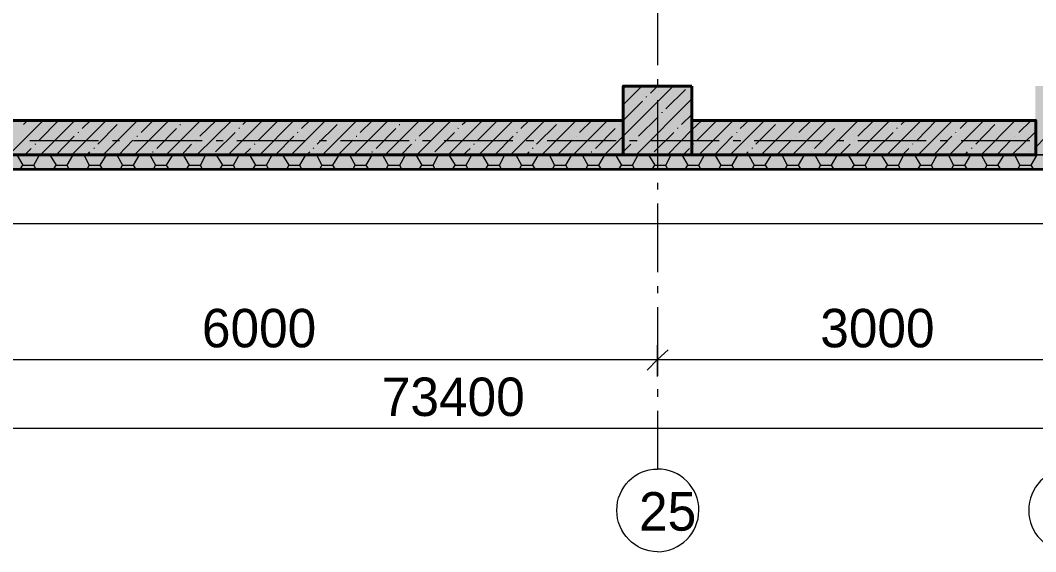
# Model space of a CAD drawing. Header units: millimetres. Extents: x -401725 to 250493, y 305116 to 802890.
# Drawn here: x -375120.402 to -375117.493, y 508974.714 to 508976.235 of the extents above; entities that cross this region are included whole.
import ezdxf

# ---------------------------------------------------------------- set-up
doc = ezdxf.new("R2010")
doc.units = ezdxf.units.MM
doc.layers.add('PDF _Геометрия', color=7, linetype='Continuous', true_color=0x1d1d1d)
doc.layers.add('PDF _Сплошная заливка', color=7, linetype='Continuous', true_color=0xffffff)
doc.layers.add('PDF _Текст', color=7, linetype='Continuous')

msp = doc.modelspace()

# ---------------------------------------------------------------- linework, layer by layer
at = {"layer": 'PDF _Геометрия', "color": 7, "lineweight": 9}
for points in [[(-375118.5764, 508976.3038), (-375118.5764, 508976.1071)], [(-375118.5764, 508976.0671), (-375118.5764, 508976.0471)], [(-375118.5764, 508976.0071), (-375118.5764, 508975.8105)], [(-375120.1781, 508975.8905), (-375120.3747, 508975.8905)], [(-375120.1181, 508975.8905), (-375120.1381, 508975.8905)], [(-375119.8814, 508975.8905), (-375120.0781, 508975.8905)], [(-375119.8214, 508975.8905), (-375119.8414, 508975.8905)], [(-375119.5847, 508975.8905), (-375119.7814, 508975.8905)], [(-375119.5247, 508975.8905), (-375119.5447, 508975.8905)], [(-375119.2881, 508975.8905), (-375119.4847, 508975.8905)], [(-375119.2281, 508975.8905), (-375119.2497, 508975.8905)], [(-375118.9914, 508975.8905), (-375119.1881, 508975.8905)], [(-375118.9314, 508975.8905), (-375118.9531, 508975.8905)], [(-375118.6947, 508975.8905), (-375118.8931, 508975.8905)], [(-375118.6347, 508975.8905), (-375118.6564, 508975.8905)], [(-375118.3997, 508975.8905), (-375118.5964, 508975.8905)], [(-375118.3381, 508975.8905), (-375118.3597, 508975.8905)], [(-375118.1031, 508975.8905), (-375118.2997, 508975.8905)], [(-375118.0431, 508975.8905), (-375118.0631, 508975.8905)], [(-375117.8064, 508975.8905), (-375118.0031, 508975.8905)], [(-375117.7464, 508975.8905), (-375117.7664, 508975.8905)], [(-375117.5097, 508975.8905), (-375117.7064, 508975.8905)], [(-375133.8914, 508975.6538), (-375114.9355, 508975.6538), (-375114.9355, 508975.8071)], [(-375133.6947, 508975.807), (-375107.8953, 508975.807)], [(-375107.8946, 508975.8104), (-375133.694, 508975.8104)], [(-375118.5764, 508975.7705), (-375118.5764, 508975.7505)], [(-375118.5764, 508975.7105), (-375118.5764, 508975.5138)], [(-375118.5764, 508975.4738), (-375118.5764, 508975.4538)], [(-375118.5764, 508975.4138), (-375118.5764, 508975.2171)], [(-375118.5764, 508975.2638), (-375118.5764, 508975.3055)], [(-375120.9381, 508975.2155), (-375120.9381, 508975.2638), (-375118.5765, 508975.2638)], [(-375118.5764, 508975.2155), (-375118.5764, 508975.2638), (-375117.3948, 508975.2638)], [(-375118.5764, 508975.1788), (-375118.5764, 508975.1571)], [(-375118.5764, 508975.1171), (-375118.5764, 508974.9488)], [(-375133.7031, 508975.0672), (-375104.7104, 508975.0672)]]:
    msp.add_lwpolyline(points, dxfattribs=at)
at = {"layer": 'PDF _Геометрия', "lineweight": 9}
for points in [[(-375118.6747, 508975.9938), (-375118.6214, 508976.0471)], [(-375118.6747, 508975.9038), (-375118.5314, 508976.0471)], [(-375118.6747, 508976.0388), (-375118.6664, 508976.0471)], [(-375118.5964, 508976.0271), (-375118.5764, 508976.0471)], [(-375118.5531, 508975.9821), (-375118.4964, 508976.0371)], [(-375118.6381, 508975.8505), (-375118.4781, 508976.0104)], [(-375118.6081, 508976.0155), (-375118.6081, 508976.0171)], [(-375118.6764, 508975.9488), (-375118.6747, 508975.9488), (-375118.6197, 508976.0038)], [(-375118.6314, 508975.9038), (-375118.5747, 508975.9588)], [(-375118.5631, 508975.9705), (-375118.5631, 508975.9721)], [(-375118.5081, 508975.9371), (-375118.4781, 508975.9655)], [(-375120.4347, 508975.8505), (-375120.3364, 508975.9488)], [(-375120.3931, 508975.9371), (-375120.3814, 508975.9488)], [(-375120.3481, 508975.8921), (-375120.2931, 508975.9488)], [(-375120.3447, 508975.8505), (-375120.2464, 508975.9488)], [(-375120.2547, 508975.8505), (-375120.1564, 508975.9488)], [(-375120.2247, 508975.9255), (-375120.2014, 508975.9488)], [(-375120.1797, 508975.8805), (-375120.1247, 508975.9371)], [(-375120.1647, 508975.8505), (-375120.0664, 508975.9488)], [(-375120.1131, 508975.9488), (-375120.1114, 508975.9488)], [(-375120.0747, 508975.8505), (-375119.9764, 508975.9488)], [(-375120.0564, 508975.9138), (-375120.0214, 508975.9488)], [(-375120.0114, 508975.8688), (-375119.9547, 508975.9254)], [(-375119.9847, 508975.8505), (-375119.8864, 508975.9488)], [(-375119.9447, 508975.9371), (-375119.9431, 508975.9371)], [(-375119.9331, 508975.9488), (-375119.9314, 508975.9488)], [(-375119.8964, 508975.8505), (-375119.7964, 508975.9488)], [(-375119.8881, 508975.9038), (-375119.8414, 508975.9488)], [(-375119.8064, 508975.8505), (-375119.7081, 508975.9488)], [(-375119.7764, 508975.9255), (-375119.7747, 508975.9271)], [(-375119.7647, 508975.9371), (-375119.7531, 508975.9488)], [(-375119.7197, 508975.8921), (-375119.6631, 508975.9488)], [(-375119.7164, 508975.8505), (-375119.6181, 508975.9488)], [(-375119.6264, 508975.8505), (-375119.5281, 508975.9488)], [(-375119.5964, 508975.9255), (-375119.5731, 508975.9488)], [(-375119.5514, 508975.8805), (-375119.4947, 508975.9371)], [(-375119.5364, 508975.8505), (-375119.4381, 508975.9488)], [(-375119.4847, 508975.9488), (-375119.4831, 508975.9488)], [(-375119.4464, 508975.8505), (-375119.3481, 508975.9488)], [(-375119.4281, 508975.9138), (-375119.3931, 508975.9488)], [(-375119.3831, 508975.8688), (-375119.3264, 508975.9254)], [(-375119.3564, 508975.8505), (-375119.2581, 508975.9488)], [(-375119.3164, 508975.9371), (-375119.3147, 508975.9371)], [(-375119.3047, 508975.9488), (-375119.3031, 508975.9488)], [(-375119.2664, 508975.8505), (-375119.1681, 508975.9488)], [(-375119.2597, 508975.9038), (-375119.2131, 508975.9488)], [(-375119.1764, 508975.8505), (-375119.0781, 508975.9488)], [(-375119.1481, 508975.9255), (-375119.1464, 508975.9271)], [(-375119.1364, 508975.9371), (-375119.1231, 508975.9488)], [(-375119.0914, 508975.8921), (-375119.0347, 508975.9488)], [(-375119.0881, 508975.8505), (-375118.9897, 508975.9488)], [(-375118.9981, 508975.8505), (-375118.8997, 508975.9488)], [(-375118.9681, 508975.9255), (-375118.9447, 508975.9488)], [(-375118.9231, 508975.8805), (-375118.8664, 508975.9371)], [(-375118.9081, 508975.8505), (-375118.8097, 508975.9488)], [(-375118.8547, 508975.9488), (-375118.8547, 508975.9488)], [(-375118.8181, 508975.8505), (-375118.7197, 508975.9488)], [(-375118.7997, 508975.9138), (-375118.7647, 508975.9488)], [(-375118.7547, 508975.8688), (-375118.6981, 508975.9254)], [(-375118.6864, 508975.9371), (-375118.6864, 508975.9371)], [(-375118.5481, 508975.8505), (-375118.4781, 508975.9221)], [(-375118.5181, 508975.9255), (-375118.5181, 508975.9271)], [(-375118.4781, 508975.9221), (-375118.4497, 508975.9488)], [(-375118.4631, 508975.8921), (-375118.4064, 508975.9488)], [(-375118.4581, 508975.8505), (-375118.3597, 508975.9488)], [(-375118.3681, 508975.8505), (-375118.2697, 508975.9488)], [(-375118.3397, 508975.9255), (-375118.3147, 508975.9488)], [(-375118.2947, 508975.8805), (-375118.2381, 508975.9371)], [(-375118.2797, 508975.8505), (-375118.1814, 508975.9488)], [(-375118.2264, 508975.9488), (-375118.2264, 508975.9488)], [(-375118.1897, 508975.8505), (-375118.0914, 508975.9488)], [(-375118.1714, 508975.9138), (-375118.1364, 508975.9488)], [(-375118.1264, 508975.8688), (-375118.0697, 508975.9254)], [(-375118.0997, 508975.8505), (-375118.0014, 508975.9488)], [(-375118.0581, 508975.9371), (-375118.0581, 508975.9371)], [(-375118.0464, 508975.9488), (-375118.0464, 508975.9488)], [(-375118.0097, 508975.8505), (-375117.9114, 508975.9488)], [(-375118.0031, 508975.9038), (-375117.9564, 508975.9488)], [(-375117.9197, 508975.8505), (-375117.8214, 508975.9488)], [(-375117.8897, 508975.9255), (-375117.8897, 508975.9271)], [(-375117.8781, 508975.9371), (-375117.8664, 508975.9488)], [(-375117.8331, 508975.8921), (-375117.7781, 508975.9488)], [(-375117.8297, 508975.8505), (-375117.7314, 508975.9488)], [(-375117.7397, 508975.8505), (-375117.6414, 508975.9488)], [(-375117.7097, 508975.9255), (-375117.6864, 508975.9488)], [(-375117.6647, 508975.8805), (-375117.6097, 508975.9371)], [(-375117.6497, 508975.8505), (-375117.5514, 508975.9488)], [(-375117.5981, 508975.9488), (-375117.5964, 508975.9488)], [(-375117.5414, 508975.9138), (-375117.5064, 508975.9488)], [(-375117.4964, 508975.8688), (-375117.4931, 508975.8721), (-375117.4414, 508975.9254)], [(-375120.2997, 508975.8505), (-375120.2481, 508975.9038)], [(-375120.2364, 508975.9138), (-375120.2347, 508975.9155)], [(-375120.1197, 508975.8505), (-375120.0797, 508975.8921)], [(-375120.0681, 508975.9038), (-375120.0664, 508975.9038)], [(-375119.8997, 508975.8921), (-375119.8981, 508975.8921)], [(-375119.8431, 508975.8588), (-375119.7864, 508975.9138)], [(-375119.6714, 508975.8505), (-375119.6181, 508975.9038)], [(-375119.6081, 508975.9138), (-375119.6064, 508975.9155)], [(-375119.4914, 508975.8505), (-375119.4497, 508975.8921)], [(-375119.4397, 508975.9038), (-375119.4381, 508975.9038)], [(-375119.2714, 508975.8921), (-375119.2697, 508975.8921)], [(-375119.2147, 508975.8588), (-375119.1581, 508975.9138)], [(-375119.0431, 508975.8505), (-375118.9897, 508975.9038)], [(-375118.9797, 508975.9138), (-375118.9781, 508975.9155)], [(-375118.8631, 508975.8505), (-375118.8214, 508975.8921)], [(-375118.8097, 508975.9038), (-375118.8097, 508975.9038)], [(-375118.7281, 508975.8505), (-375118.6747, 508975.9038)], [(-375118.6414, 508975.8921), (-375118.6414, 508975.8921)], [(-375118.5864, 508975.8588), (-375118.5297, 508975.9138)], [(-375118.4131, 508975.8505), (-375118.3614, 508975.9038)], [(-375118.3497, 508975.9138), (-375118.3497, 508975.9155)], [(-375118.2347, 508975.8505), (-375118.1931, 508975.8921)], [(-375118.1814, 508975.9038), (-375118.1814, 508975.9038)], [(-375118.0131, 508975.8921), (-375118.0131, 508975.8921)], [(-375117.9581, 508975.8588), (-375117.9014, 508975.9138)], [(-375117.7847, 508975.8505), (-375117.7331, 508975.9038)], [(-375117.7214, 508975.9138), (-375117.7214, 508975.9155)], [(-375117.6047, 508975.8505), (-375117.5647, 508975.8921)], [(-375117.5614, 508975.8505), (-375117.4931, 508975.9171)], [(-375117.5531, 508975.9038), (-375117.5531, 508975.9038)], [(-375120.3897, 508975.8505), (-375120.3714, 508975.8688)], [(-375120.3597, 508975.8805), (-375120.3581, 508975.8821)], [(-375120.1914, 508975.8688), (-375120.1897, 508975.8705)], [(-375119.9397, 508975.8505), (-375119.9114, 508975.8805)], [(-375119.7614, 508975.8505), (-375119.7431, 508975.8688)], [(-375119.7314, 508975.8805), (-375119.7297, 508975.8821)], [(-375119.5631, 508975.8688), (-375119.5614, 508975.8705)], [(-375119.3114, 508975.8505), (-375119.2814, 508975.8805)], [(-375119.1331, 508975.8505), (-375119.1131, 508975.8688)], [(-375119.1031, 508975.8805), (-375119.1014, 508975.8821)], [(-375118.9347, 508975.8688), (-375118.9331, 508975.8705)], [(-375118.6831, 508975.8505), (-375118.6747, 508975.8588), (-375118.6531, 508975.8805)], [(-375118.5031, 508975.8505), (-375118.4847, 508975.8688)], [(-375118.4731, 508975.8805), (-375118.4731, 508975.8821)], [(-375118.3047, 508975.8688), (-375118.3047, 508975.8705)], [(-375118.0547, 508975.8505), (-375118.0247, 508975.8805)], [(-375117.8747, 508975.8505), (-375117.8564, 508975.8688)], [(-375117.8447, 508975.8805), (-375117.8447, 508975.8821)], [(-375117.6764, 508975.8688), (-375117.6764, 508975.8705)], [(-375120.4097, 508975.8505), (-375120.4114, 508975.8488), (-375120.3947, 508975.8205), (-375120.3631, 508975.8205)], [(-375120.3581, 508975.8105), (-375120.3631, 508975.8205), (-375120.3481, 508975.8488)], [(-375120.3481, 508975.8505), (-375120.3481, 508975.8488), (-375120.3164, 508975.8488)], [(-375120.3164, 508975.8488), (-375120.3147, 508975.8505)], [(-375120.3164, 508975.8488), (-375120.2997, 508975.8205), (-375120.2681, 508975.8205), (-375120.2514, 508975.8488)], [(-375120.2531, 508975.8505), (-375120.2514, 508975.8488), (-375120.2197, 508975.8488), (-375120.2197, 508975.8505)], [(-375120.2197, 508975.8488), (-375120.2047, 508975.8205), (-375120.1731, 508975.8205)], [(-375120.2097, 508975.8505), (-375120.2031, 508975.8588)], [(-375120.1664, 508975.8105), (-375120.1731, 508975.8205), (-375120.1564, 508975.8488)], [(-375120.1581, 508975.8505), (-375120.1564, 508975.8488), (-375120.1247, 508975.8488)], [(-375120.1247, 508975.8505), (-375120.1247, 508975.8488), (-375120.1097, 508975.8205), (-375120.0781, 508975.8205)], [(-375120.0714, 508975.8105), (-375120.0781, 508975.8205), (-375120.0614, 508975.8488)], [(-375120.0631, 508975.8505), (-375120.0614, 508975.8488), (-375120.0297, 508975.8488)], [(-375120.0281, 508975.8505), (-375120.0297, 508975.8488), (-375120.0147, 508975.8205), (-375119.9831, 508975.8205)], [(-375120.0231, 508975.8588), (-375120.0214, 508975.8588)], [(-375119.9764, 508975.8105), (-375119.9831, 508975.8205), (-375119.9664, 508975.8488)], [(-375119.9681, 508975.8505), (-375119.9664, 508975.8488), (-375119.9347, 508975.8488), (-375119.9331, 508975.8505)], [(-375119.9347, 508975.8488), (-375119.9181, 508975.8205), (-375119.8864, 508975.8205), (-375119.8714, 508975.8488)], [(-375119.8731, 508975.8505), (-375119.8714, 508975.8488), (-375119.8397, 508975.8488)], [(-375119.8381, 508975.8505), (-375119.8397, 508975.8488), (-375119.8231, 508975.8205), (-375119.7914, 508975.8205)], [(-375119.7864, 508975.8105), (-375119.7914, 508975.8205), (-375119.7764, 508975.8488)], [(-375119.7764, 508975.8505), (-375119.7764, 508975.8488), (-375119.7447, 508975.8488)], [(-375119.7431, 508975.8505), (-375119.7447, 508975.8488), (-375119.7281, 508975.8205), (-375119.6964, 508975.8205)], [(-375119.6914, 508975.8105), (-375119.6964, 508975.8205), (-375119.6814, 508975.8488)], [(-375119.6814, 508975.8505), (-375119.6814, 508975.8488), (-375119.6497, 508975.8488)], [(-375119.6497, 508975.8488), (-375119.6481, 508975.8505)], [(-375119.6497, 508975.8488), (-375119.6331, 508975.8205), (-375119.6014, 508975.8205), (-375119.5847, 508975.8488)], [(-375119.5864, 508975.8505), (-375119.5847, 508975.8488), (-375119.5531, 508975.8488), (-375119.5531, 508975.8505)], [(-375119.5814, 508975.8505), (-375119.5731, 508975.8588)], [(-375119.5531, 508975.8488), (-375119.5381, 508975.8205), (-375119.5064, 508975.8205)], [(-375119.4997, 508975.8105), (-375119.5064, 508975.8205), (-375119.4897, 508975.8488)], [(-375119.4914, 508975.8505), (-375119.4897, 508975.8488), (-375119.4581, 508975.8488)], [(-375119.4581, 508975.8505), (-375119.4581, 508975.8488), (-375119.4431, 508975.8205), (-375119.4114, 508975.8205)], [(-375119.4047, 508975.8105), (-375119.4114, 508975.8205), (-375119.3947, 508975.8488)], [(-375119.3964, 508975.8505), (-375119.3947, 508975.8488), (-375119.3631, 508975.8488)], [(-375119.3947, 508975.8588), (-375119.3931, 508975.8588)], [(-375119.3614, 508975.8505), (-375119.3631, 508975.8488), (-375119.3481, 508975.8205), (-375119.3147, 508975.8205)], [(-375119.3097, 508975.8105), (-375119.3147, 508975.8205), (-375119.2997, 508975.8488)], [(-375119.3014, 508975.8505), (-375119.2997, 508975.8488), (-375119.2681, 508975.8488), (-375119.2664, 508975.8505)], [(-375119.2681, 508975.8488), (-375119.2514, 508975.8205), (-375119.2197, 508975.8205), (-375119.2047, 508975.8488)], [(-375119.2047, 508975.8505), (-375119.2047, 508975.8488), (-375119.1731, 508975.8488)], [(-375119.1714, 508975.8505), (-375119.1731, 508975.8488), (-375119.1564, 508975.8205), (-375119.1247, 508975.8205)], [(-375119.1197, 508975.8105), (-375119.1247, 508975.8205), (-375119.1097, 508975.8488)], [(-375119.1097, 508975.8505), (-375119.1097, 508975.8488), (-375119.0781, 508975.8488)], [(-375119.0764, 508975.8505), (-375119.0781, 508975.8488), (-375119.0614, 508975.8205), (-375119.0297, 508975.8205)], [(-375119.0247, 508975.8105), (-375119.0297, 508975.8205), (-375119.0147, 508975.8488)], [(-375119.0147, 508975.8505), (-375119.0147, 508975.8488), (-375118.9814, 508975.8488)], [(-375118.9814, 508975.8488), (-375118.9814, 508975.8505)], [(-375118.9814, 508975.8488), (-375118.9664, 508975.8205), (-375118.9347, 508975.8205), (-375118.9281, 508975.8105)], [(-375118.9531, 508975.8505), (-375118.9447, 508975.8588)], [(-375118.9347, 508975.8205), (-375118.9181, 508975.8488)], [(-375118.9197, 508975.8505), (-375118.9181, 508975.8488), (-375118.8864, 508975.8488), (-375118.8864, 508975.8505)], [(-375118.8864, 508975.8488), (-375118.8714, 508975.8205), (-375118.8397, 508975.8205)], [(-375118.8331, 508975.8105), (-375118.8397, 508975.8205), (-375118.8231, 508975.8488)], [(-375118.8247, 508975.8505), (-375118.8231, 508975.8488), (-375118.7914, 508975.8488)], [(-375118.7897, 508975.8505), (-375118.7914, 508975.8488), (-375118.7764, 508975.8205), (-375118.7447, 508975.8205)], [(-375118.7664, 508975.8588), (-375118.7647, 508975.8588)], [(-375118.7381, 508975.8105), (-375118.7447, 508975.8205), (-375118.7281, 508975.8488)], [(-375118.7297, 508975.8505), (-375118.7281, 508975.8488), (-375118.6964, 508975.8488)], [(-375118.6964, 508975.8488), (-375118.6947, 508975.8505)], [(-375118.6964, 508975.8488), (-375118.6797, 508975.8205), (-375118.6481, 508975.8205), (-375118.6431, 508975.8105)], [(-375118.6481, 508975.8205), (-375118.6331, 508975.8488)], [(-375118.6347, 508975.8505), (-375118.6331, 508975.8488), (-375118.6014, 508975.8488), (-375118.5997, 508975.8505)], [(-375118.6014, 508975.8488), (-375118.5847, 508975.8205), (-375118.5531, 508975.8205), (-375118.5381, 508975.8488)], [(-375118.5381, 508975.8505), (-375118.5381, 508975.8488), (-375118.5064, 508975.8488)], [(-375118.5047, 508975.8505), (-375118.5064, 508975.8488), (-375118.4897, 508975.8205), (-375118.4581, 508975.8205)], [(-375118.4531, 508975.8105), (-375118.4581, 508975.8205), (-375118.4431, 508975.8488)], [(-375118.4431, 508975.8505), (-375118.4431, 508975.8488), (-375118.4114, 508975.8488)], [(-375118.4097, 508975.8505), (-375118.4114, 508975.8488), (-375118.3947, 508975.8205), (-375118.3631, 508975.8205)], [(-375118.3581, 508975.8105), (-375118.3631, 508975.8205), (-375118.3464, 508975.8488)], [(-375118.3481, 508975.8505), (-375118.3464, 508975.8488), (-375118.3147, 508975.8488), (-375118.3147, 508975.8505)], [(-375118.3247, 508975.8505), (-375118.3164, 508975.8588)], [(-375118.3147, 508975.8488), (-375118.2997, 508975.8205), (-375118.2681, 508975.8205), (-375118.2614, 508975.8105)], [(-375118.2681, 508975.8205), (-375118.2514, 508975.8488)], [(-375118.2531, 508975.8505), (-375118.2514, 508975.8488), (-375118.2197, 508975.8488), (-375118.2197, 508975.8505)], [(-375118.2197, 508975.8488), (-375118.2047, 508975.8205), (-375118.1731, 508975.8205)], [(-375118.1664, 508975.8105), (-375118.1731, 508975.8205), (-375118.1564, 508975.8488)], [(-375118.1581, 508975.8505), (-375118.1564, 508975.8488), (-375118.1247, 508975.8488)], [(-375118.1364, 508975.8588), (-375118.1364, 508975.8588)], [(-375118.1231, 508975.8505), (-375118.1247, 508975.8488), (-375118.1097, 508975.8205), (-375118.0781, 508975.8205)], [(-375118.0714, 508975.8105), (-375118.0781, 508975.8205), (-375118.0614, 508975.8488)], [(-375118.0631, 508975.8505), (-375118.0614, 508975.8488), (-375118.0297, 508975.8488)], [(-375118.0297, 508975.8488), (-375118.0281, 508975.8505)], [(-375118.0297, 508975.8488), (-375118.0131, 508975.8205), (-375117.9814, 508975.8205), (-375117.9764, 508975.8105)], [(-375117.9814, 508975.8205), (-375117.9664, 508975.8488)], [(-375117.9681, 508975.8505), (-375117.9664, 508975.8488), (-375117.9347, 508975.8488), (-375117.9331, 508975.8505)], [(-375117.9347, 508975.8488), (-375117.9181, 508975.8205), (-375117.8864, 508975.8205), (-375117.8714, 508975.8488)], [(-375117.8714, 508975.8505), (-375117.8714, 508975.8488), (-375117.8397, 508975.8488)], [(-375117.8381, 508975.8505), (-375117.8397, 508975.8488), (-375117.8231, 508975.8205), (-375117.7914, 508975.8205)], [(-375117.7864, 508975.8105), (-375117.7914, 508975.8205), (-375117.7764, 508975.8488)], [(-375117.7764, 508975.8505), (-375117.7764, 508975.8488), (-375117.7431, 508975.8488)], [(-375117.7431, 508975.8505), (-375117.7431, 508975.8488), (-375117.7281, 508975.8205), (-375117.6964, 508975.8205)], [(-375117.6897, 508975.8105), (-375117.6964, 508975.8205), (-375117.6797, 508975.8488)], [(-375117.6947, 508975.8505), (-375117.6881, 508975.8588)], [(-375117.6814, 508975.8505), (-375117.6797, 508975.8488), (-375117.6481, 508975.8488), (-375117.6481, 508975.8505)], [(-375117.6481, 508975.8488), (-375117.6331, 508975.8205), (-375117.6014, 508975.8205), (-375117.5947, 508975.8105)], [(-375117.6014, 508975.8205), (-375117.5847, 508975.8488)], [(-375117.5864, 508975.8505), (-375117.5847, 508975.8488), (-375117.5531, 508975.8488), (-375117.5514, 508975.8505)], [(-375117.5531, 508975.8488), (-375117.5381, 508975.8205), (-375117.5064, 508975.8205)], [(-375117.5081, 508975.8588), (-375117.5081, 508975.8588)], [(-375117.4997, 508975.8105), (-375117.5064, 508975.8205), (-375117.4897, 508975.8488)], [(-375120.4014, 508975.8105), (-375120.3947, 508975.8205)], [(-375120.3064, 508975.8105), (-375120.2997, 508975.8205)], [(-375120.2631, 508975.8105), (-375120.2681, 508975.8205)], [(-375120.2097, 508975.8105), (-375120.2047, 508975.8205)], [(-375120.1147, 508975.8105), (-375120.1097, 508975.8205)], [(-375120.0197, 508975.8105), (-375120.0147, 508975.8205)], [(-375119.9247, 508975.8105), (-375119.9181, 508975.8205)], [(-375119.8814, 508975.8105), (-375119.8864, 508975.8205)], [(-375119.8297, 508975.8105), (-375119.8231, 508975.8205)], [(-375119.7347, 508975.8105), (-375119.7281, 508975.8205)], [(-375119.6381, 508975.8105), (-375119.6331, 508975.8205)], [(-375119.5964, 508975.8105), (-375119.6014, 508975.8205)], [(-375119.5431, 508975.8105), (-375119.5381, 508975.8205)], [(-375119.4481, 508975.8105), (-375119.4431, 508975.8205)], [(-375119.3531, 508975.8105), (-375119.3481, 508975.8205)], [(-375119.2581, 508975.8105), (-375119.2514, 508975.8205)], [(-375119.2147, 508975.8105), (-375119.2197, 508975.8205)], [(-375119.1631, 508975.8105), (-375119.1564, 508975.8205)], [(-375119.0681, 508975.8105), (-375119.0614, 508975.8205)], [(-375118.9714, 508975.8105), (-375118.9664, 508975.8205)], [(-375118.8764, 508975.8105), (-375118.8714, 508975.8205)], [(-375118.7814, 508975.8105), (-375118.7764, 508975.8205)], [(-375118.6864, 508975.8105), (-375118.6797, 508975.8205)], [(-375118.5914, 508975.8105), (-375118.5847, 508975.8205)], [(-375118.5481, 508975.8105), (-375118.5531, 508975.8205)], [(-375118.4964, 508975.8105), (-375118.4897, 508975.8205)], [(-375118.3997, 508975.8105), (-375118.3947, 508975.8205)], [(-375118.3047, 508975.8105), (-375118.2997, 508975.8205)], [(-375118.2097, 508975.8105), (-375118.2047, 508975.8205)], [(-375118.1147, 508975.8105), (-375118.1097, 508975.8205)], [(-375118.0197, 508975.8105), (-375118.0131, 508975.8205)], [(-375117.9247, 508975.8105), (-375117.9181, 508975.8205)], [(-375117.8814, 508975.8105), (-375117.8864, 508975.8205)], [(-375117.8297, 508975.8105), (-375117.8231, 508975.8205)], [(-375117.7331, 508975.8105), (-375117.7281, 508975.8205)], [(-375117.6381, 508975.8105), (-375117.6331, 508975.8205)], [(-375117.5431, 508975.8105), (-375117.5381, 508975.8205)]]:
    msp.add_lwpolyline(points, dxfattribs=at)
at = {"layer": 'PDF _Геометрия', "color": 7, "lineweight": 40}
for points in [[(-375118.4781, 508976.0471), (-375118.6747, 508976.0471), (-375118.6747, 508975.8505), (-375118.4781, 508975.8505)], [(-375120.8397, 508975.8505), (-375118.6748, 508975.8505), (-375118.6748, 508975.9488), (-375120.8397, 508975.9488)], [(-375118.4781, 508975.8505), (-375117.4931, 508975.8505), (-375117.4931, 508975.9488), (-375118.4781, 508975.9488)]]:
    msp.add_lwpolyline(points, close=True, dxfattribs=at)
at = {"layer": 'PDF _Геометрия', "color": 7, "lineweight": 9}
msp.add_lwpolyline([(-375133.694, 508975.8504), (-375107.8946, 508975.8504)], close=True, dxfattribs=at)
at = {"layer": 'PDF _Геометрия', "color": 7, "lineweight": 18}
msp.add_lwpolyline([(-375118.5464, 508975.2921), (-375118.5764, 508975.2638), (-375118.6064, 508975.2338)], dxfattribs=at)
at = {"layer": 'PDF _Геометрия', "color": 7, "lineweight": 9}
msp.add_lwpolyline([(-375118.5764, 508974.7138, 0.411972), (-375118.4581, 508974.8321, 0.417263), (-375118.5764, 508974.9504)], format="xyb", dxfattribs=at)
msp.add_lwpolyline([(-375117.3947, 508974.9504, 0.422535), (-375117.5131, 508974.8321, 0.417263), (-375117.3947, 508974.7138, 0.411972), (-375117.2764, 508974.8321, 0.417263)], format="xyb", close=True, dxfattribs=at)
for points in [[(-375118.6931, 508974.8321), (-375118.6931, 508974.8988), (-375118.6414, 508974.9504), (-375118.5764, 508974.9504)], [(-375118.5764, 508974.7138), (-375118.6414, 508974.7138), (-375118.6931, 508974.7671), (-375118.6931, 508974.8321)]]:
    msp.add_open_spline(points, degree=3, dxfattribs=at)
at = {"layer": 'PDF _Сплошная заливка', "lineweight": 5, "transparency": 33554559}
for points in [[(-375118.6755, 508976.0477), (-375118.6755, 508975.8511), (-375118.4788, 508976.0477), (-375118.4788, 508975.8511)], [(-375117.4938, 508976.0477), (-375117.4938, 508975.8511), (-375117.2972, 508976.0477), (-375117.2972, 508975.8511)], [(-375120.8404, 508975.9494), (-375120.8404, 508975.8511), (-375118.6755, 508975.9494), (-375118.6755, 508975.8511)], [(-375118.4788, 508975.9494), (-375118.4788, 508975.8511), (-375117.4938, 508975.9494), (-375117.4938, 508975.8511)], [(-375133.6947, 508975.8504), (-375107.8953, 508975.8504), (-375133.6947, 508975.8104), (-375107.8953, 508975.8104)]]:
    msp.add_solid(points, dxfattribs=at)

# ---------------------------------------------------------------- texts
at = {"layer": 'PDF _Текст', "attachment_point": 4, "style": ''}
for s, insert, char_height in [('6000', (-375119.8819, 508975.3533), 0.11009), ('3000', (-375118.1103, 508975.3533), 0.11009), ('73400', (-375119.3664, 508975.1566), 0.11009), ('25', (-375118.6297, 508974.8284), 0.11034)]:
    msp.add_mtext(s, dxfattribs=dict(at, insert=insert, char_height=char_height))

doc.saveas('drawing.dxf')
